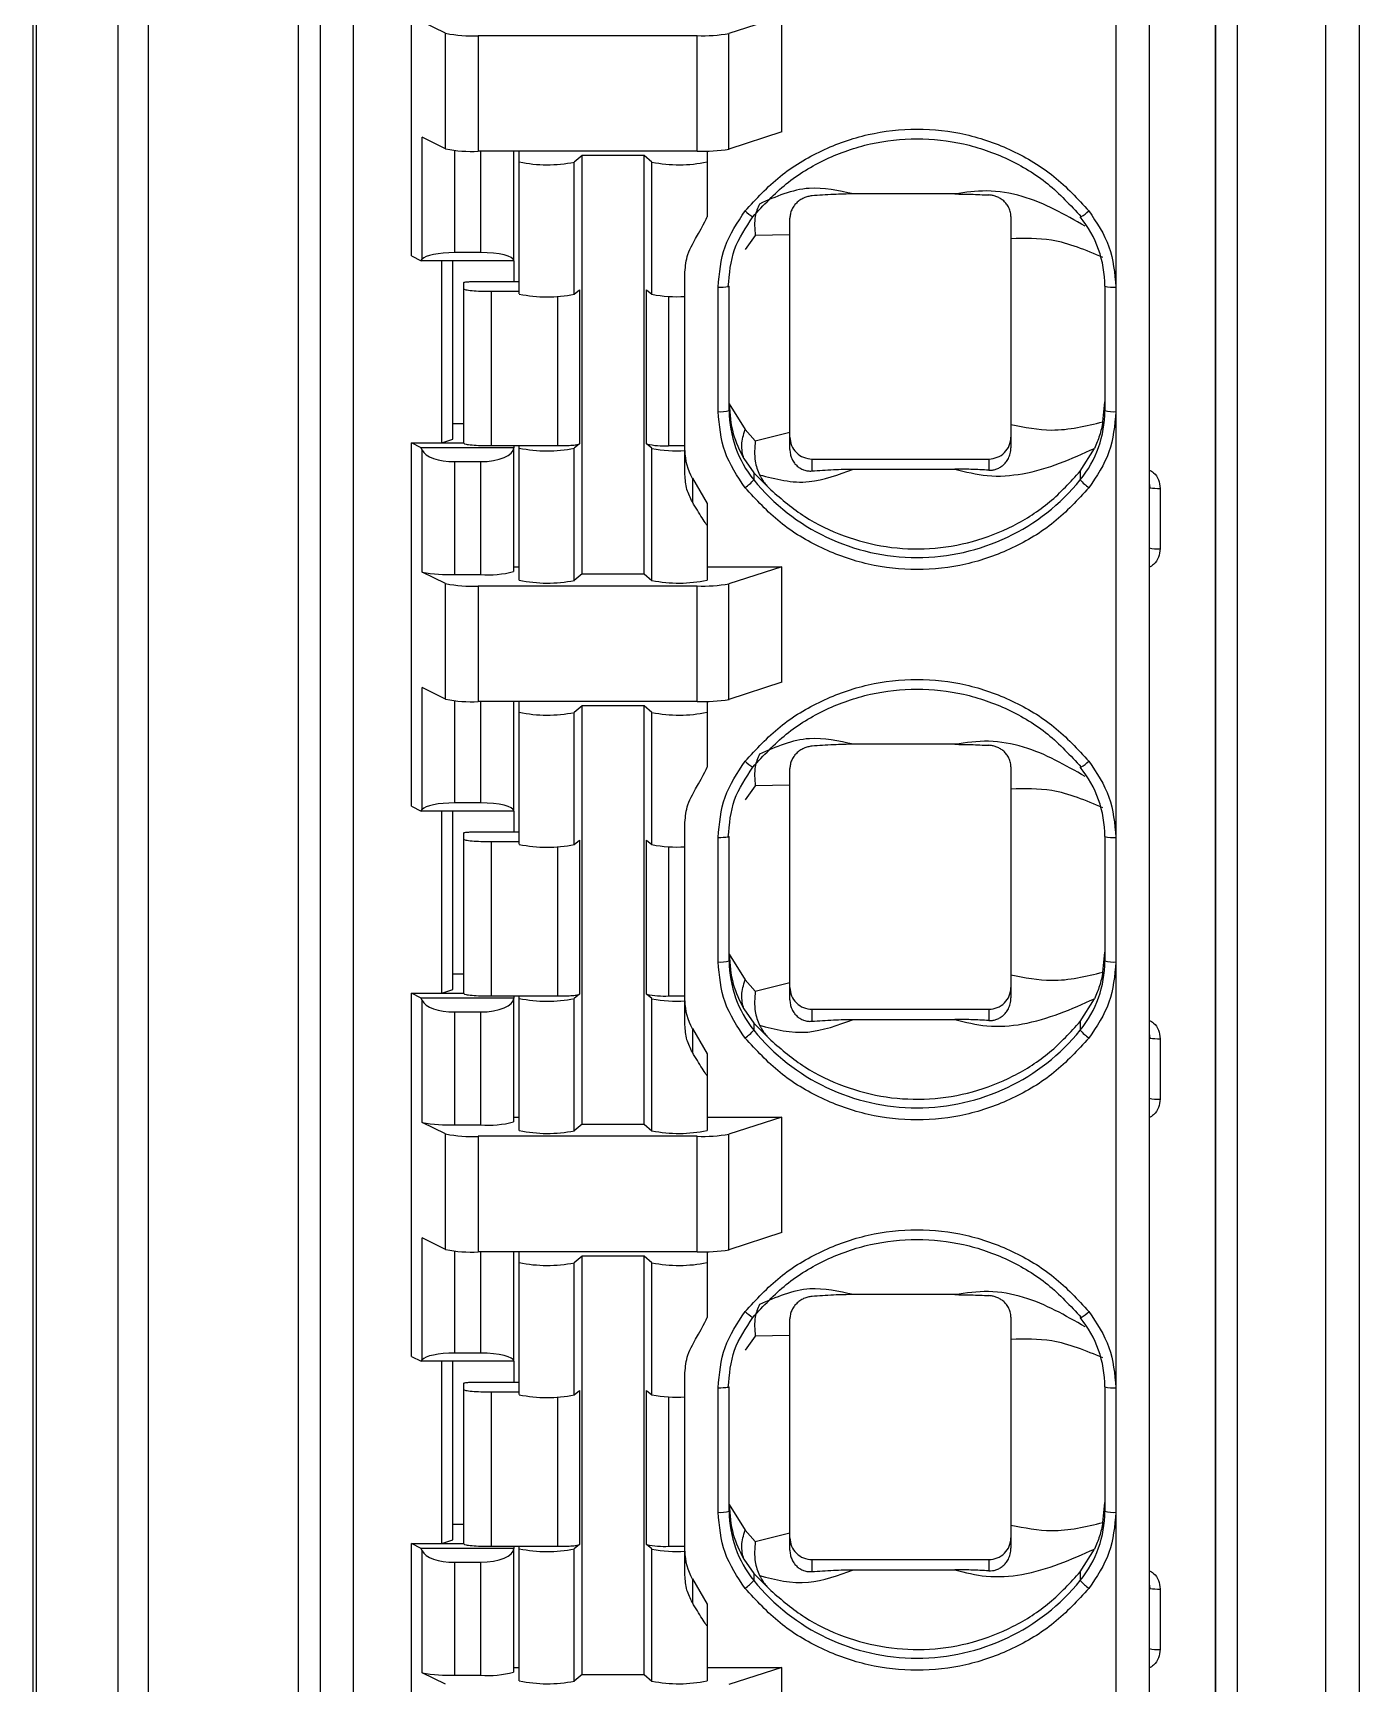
# Model space of a CAD drawing. Header units: millimetres. Extents: x 166 to 181, y 170 to 276.
# Drawn here: x 167.73 to 179.73, y 198.9 to 213.85 of the extents above; entities that cross this region are included whole.
import ezdxf

# ---------------------------------------------------------------- set-up
doc = ezdxf.new("R2010")
doc.units = ezdxf.units.MM

msp = doc.modelspace()

# ---------------------------------------------------------------- linework, layer by layer
at = {"color": 7, "linetype": 'Continuous', "lineweight": 25}
for p, q in [((167.729, 174.917), (167.729, 240.638)), ((167.757, 240.627), (167.757, 174.906)), ((170.129, 240.474), (170.129, 172.474)), ((179.729, 224.387), (179.729, 174.731)), ((178.629, 174.252), (178.629, 224.187)), ((178.429, 174.932), (178.429, 224.045)), ((170.329, 178.682), (170.329, 218.43)), ((170.629, 178.656), (170.629, 218.404)), ((177.829, 218.43), (177.829, 178.682)), ((168.77, 215.344), (168.77, 172.474)), ((177.529, 215.4), (177.529, 211.546)), ((168.498, 172.474), (168.498, 215.203)), ((171.154, 211.829), (171.154, 215.116)), ((174.504, 213.996), (174.027, 213.841)), ((174.504, 212.95), (174.504, 213.996)), ((171.463, 213.843), (171.251, 213.948)), ((171.463, 212.797), (171.463, 213.843)), ((174.027, 212.795), (174.027, 213.841)), ((173.738, 213.821), (171.758, 213.821)), ((171.758, 213.821), (171.758, 212.775)), ((173.738, 212.775), (173.738, 213.821)), ((174.504, 212.95), (174.027, 212.795)), ((171.251, 211.798), (171.251, 212.902)), ((171.463, 212.797), (171.251, 212.902)), ((173.738, 212.775), (171.758, 212.775)), ((172.079, 211.785), (172.079, 212.775)), ((172.129, 212.679), (172.129, 212.775)), ((172.129, 211.484), (172.129, 212.679)), ((172.698, 212.736), (172.627, 212.677)), ((172.627, 211.481), (172.627, 212.677)), ((173.259, 212.736), (172.698, 212.736)), ((172.698, 208.95), (172.698, 212.736)), ((173.33, 212.677), (173.259, 212.736)), ((173.259, 208.95), (173.259, 212.736)), ((173.33, 211.481), (173.33, 212.677)), ((173.829, 212.777), (173.829, 212.679)), ((173.829, 212.679), (173.829, 212.181)), ((176.072, 212.389), (175.154, 212.389)), ((174.265, 212.013), (174.173, 211.887)), ((174.579, 212.02), (174.265, 212.013)), ((174.579, 210.232), (174.579, 212.02)), ((176.579, 211.984), (176.579, 210.303)), ((171.154, 211.829), (171.242, 211.785)), ((171.242, 211.785), (171.251, 211.798)), ((172.079, 211.785), (171.242, 211.785)), ((171.429, 210.136), (171.429, 211.785)), ((171.529, 210.17), (171.529, 211.785)), ((171.779, 211.859), (171.546, 211.859)), ((172.079, 211.785), (172.079, 211.597)), ((171.729, 211.597), (172.129, 211.597)), ((173.629, 211.462), (173.629, 211.681)), ((171.629, 211.527), (171.629, 211.588)), ((171.629, 210.132), (171.629, 211.527)), ((172.129, 211.505), (171.879, 211.505)), ((171.879, 210.111), (171.879, 211.505)), ((172.627, 211.481), (172.675, 211.521)), ((172.675, 211.521), (172.675, 210.126)), ((173.282, 210.126), (173.282, 211.521)), ((173.282, 211.521), (173.33, 211.481)), ((173.629, 210.111), (173.629, 211.462)), ((173.929, 210.419), (173.929, 211.546)), ((174.029, 210.427), (174.029, 211.555)), ((177.429, 211.555), (177.429, 210.427)), ((177.529, 211.546), (177.529, 210.419)), ((174.029, 210.488), (174.029, 210.488)), ((174.029, 210.488), (174.173, 210.256)), ((177.412, 210.326), (177.429, 210.506)), ((177.529, 210.419), (177.529, 206.565)), ((171.529, 210.31), (171.629, 210.31)), ((174.173, 210.256), (174.265, 210.155)), ((171.154, 206.848), (171.154, 210.136)), ((171.242, 210.092), (171.154, 210.136)), ((171.154, 210.136), (171.429, 210.136)), ((171.429, 210.136), (171.529, 210.17)), ((171.429, 210.136), (171.629, 210.136)), ((171.879, 210.111), (172.129, 210.111)), ((172.079, 210.111), (172.079, 210.092)), ((172.129, 210.089), (172.129, 210.111)), ((172.129, 210.111), (172.476, 210.111)), ((172.675, 210.126), (172.627, 210.087)), ((173.33, 210.087), (173.282, 210.126)), ((173.481, 210.111), (173.629, 210.111)), ((173.629, 210.067), (173.629, 210.111)), ((174.265, 210.155), (174.579, 210.232)), ((171.251, 210.07), (171.242, 210.092)), ((172.079, 210.092), (171.242, 210.092)), ((171.251, 208.967), (171.251, 210.07)), ((171.546, 209.966), (171.779, 209.966)), ((171.546, 208.945), (171.546, 209.966)), ((171.779, 209.966), (171.779, 208.945)), ((172.079, 208.971), (172.079, 210.092)), ((172.129, 208.893), (172.129, 210.089)), ((172.627, 208.891), (172.627, 210.087)), ((173.33, 208.891), (173.33, 210.087)), ((173.629, 209.849), (173.629, 210.067)), ((174.161, 209.995), (174.251, 209.864)), ((174.779, 209.882), (174.779, 209.99)), ((174.779, 209.99), (176.379, 209.99)), ((176.379, 209.99), (176.379, 209.889)), ((177.206, 209.88), (177.335, 210.086)), ((173.696, 209.817), (173.696, 209.602)), ((173.696, 209.817), (173.829, 209.588)), ((174.251, 209.864), (174.251, 209.801)), ((174.251, 209.864), (174.405, 209.711)), ((175.154, 209.898), (176.072, 209.898)), ((177.206, 209.88), (177.206, 209.801)), ((177.829, 209.77), (177.836, 209.73)), ((177.929, 209.724), (177.929, 209.177)), ((173.829, 209.588), (173.829, 209.392)), ((173.829, 209.392), (173.829, 208.893)), ((171.463, 208.862), (171.251, 208.967)), ((171.546, 208.945), (171.779, 208.945)), ((172.079, 209.015), (172.129, 209.015)), ((172.698, 208.95), (172.627, 208.891)), ((172.698, 208.95), (173.259, 208.95)), ((173.259, 208.95), (173.33, 208.891)), ((173.829, 209.015), (174.504, 209.015)), ((174.504, 209.015), (174.027, 208.86)), ((174.504, 207.969), (174.504, 209.015)), ((171.463, 207.816), (171.463, 208.862)), ((171.758, 208.84), (171.758, 207.794)), ((173.738, 208.84), (171.758, 208.84)), ((173.738, 207.794), (173.738, 208.84)), ((174.027, 207.814), (174.027, 208.86)), ((171.251, 206.817), (171.251, 207.921)), ((171.463, 207.816), (171.251, 207.921)), ((174.504, 207.969), (174.027, 207.814)), ((173.738, 207.794), (171.758, 207.794)), ((172.079, 206.804), (172.079, 207.794)), ((172.129, 207.698), (172.129, 207.794)), ((172.698, 207.755), (172.627, 207.696)), ((173.259, 207.755), (172.698, 207.755)), ((172.698, 203.969), (172.698, 207.755)), ((173.33, 207.696), (173.259, 207.755)), ((173.259, 203.969), (173.259, 207.755)), ((173.829, 207.796), (173.829, 207.698)), ((172.129, 206.503), (172.129, 207.698)), ((172.627, 206.5), (172.627, 207.696)), ((173.33, 206.5), (173.33, 207.696)), ((173.829, 207.698), (173.829, 207.2)), ((176.072, 207.408), (175.154, 207.408)), ((174.265, 207.032), (174.173, 206.906)), ((174.579, 207.039), (174.265, 207.032)), ((174.579, 205.252), (174.579, 207.039)), ((176.579, 207.003), (176.579, 205.322)), ((171.154, 206.848), (171.242, 206.804)), ((171.242, 206.804), (171.251, 206.817)), ((171.779, 206.878), (171.546, 206.878)), ((172.079, 206.804), (171.242, 206.804)), ((171.429, 205.155), (171.429, 206.804)), ((171.529, 205.189), (171.529, 206.804)), ((172.079, 206.804), (172.079, 206.616)), ((173.629, 206.481), (173.629, 206.7)), ((171.629, 206.546), (171.629, 206.607)), ((171.629, 205.151), (171.629, 206.546)), ((171.729, 206.616), (172.129, 206.616)), ((171.879, 205.13), (171.879, 206.524)), ((172.129, 206.524), (171.879, 206.524)), ((172.627, 206.5), (172.675, 206.54)), ((172.675, 206.54), (172.675, 205.145)), ((173.282, 205.145), (173.282, 206.54)), ((173.282, 206.54), (173.33, 206.5)), ((173.929, 205.438), (173.929, 206.565)), ((174.029, 205.446), (174.029, 206.574)), ((177.429, 206.574), (177.429, 205.446)), ((177.529, 206.565), (177.529, 205.438)), ((173.629, 205.13), (173.629, 206.481)), ((174.029, 205.507), (174.029, 205.507)), ((174.029, 205.507), (174.173, 205.275)), ((177.412, 205.345), (177.429, 205.525)), ((171.529, 205.329), (171.629, 205.329)), ((177.529, 205.438), (177.529, 201.584)), ((171.429, 205.155), (171.529, 205.189)), ((174.173, 205.275), (174.265, 205.174)), ((174.265, 205.174), (174.579, 205.252)), ((171.154, 201.867), (171.154, 205.155)), ((171.242, 205.111), (171.154, 205.155)), ((171.154, 205.155), (171.429, 205.155)), ((171.251, 205.089), (171.242, 205.111)), ((172.079, 205.111), (171.242, 205.111)), ((171.251, 203.986), (171.251, 205.089)), ((171.429, 205.155), (171.629, 205.155)), ((171.879, 205.13), (172.129, 205.13)), ((172.079, 205.13), (172.079, 205.111)), ((172.079, 203.99), (172.079, 205.111)), ((172.129, 205.108), (172.129, 205.13)), ((172.129, 205.13), (172.476, 205.13)), ((172.129, 203.912), (172.129, 205.108)), ((172.675, 205.145), (172.627, 205.106)), ((172.627, 203.91), (172.627, 205.106)), ((173.33, 205.106), (173.282, 205.145)), ((173.33, 203.91), (173.33, 205.106)), ((173.481, 205.13), (173.629, 205.13)), ((173.629, 205.087), (173.629, 205.13)), ((173.629, 204.868), (173.629, 205.087)), ((177.206, 204.899), (177.335, 205.105)), ((171.546, 204.985), (171.779, 204.985)), ((171.546, 203.964), (171.546, 204.985)), ((171.779, 204.985), (171.779, 203.964)), ((174.161, 205.014), (174.251, 204.883)), ((174.251, 204.883), (174.251, 204.82)), ((174.251, 204.883), (174.405, 204.73)), ((174.779, 204.901), (174.779, 205.009)), ((174.779, 205.009), (176.379, 205.009)), ((175.154, 204.917), (176.072, 204.917)), ((176.379, 205.009), (176.379, 204.908)), ((177.206, 204.899), (177.206, 204.82)), ((173.696, 204.836), (173.696, 204.621)), ((173.696, 204.836), (173.829, 204.607)), ((177.829, 204.789), (177.836, 204.749)), ((177.929, 204.743), (177.929, 204.196)), ((173.829, 204.607), (173.829, 204.411)), ((173.829, 204.411), (173.829, 203.912)), ((171.463, 203.881), (171.251, 203.986)), ((172.079, 204.034), (172.129, 204.034)), ((173.829, 204.034), (174.504, 204.034)), ((174.504, 204.034), (174.027, 203.879)), ((174.504, 202.988), (174.504, 204.034)), ((171.463, 202.835), (171.463, 203.881)), ((171.546, 203.964), (171.779, 203.964)), ((173.738, 203.86), (171.758, 203.86)), ((171.758, 203.86), (171.758, 202.814)), ((172.698, 203.969), (172.627, 203.91)), ((172.698, 203.969), (173.259, 203.969)), ((173.259, 203.969), (173.33, 203.91)), ((173.738, 202.814), (173.738, 203.86)), ((174.027, 202.833), (174.027, 203.879)), ((171.251, 201.836), (171.251, 202.94)), ((171.463, 202.835), (171.251, 202.94)), ((174.504, 202.988), (174.027, 202.833)), ((173.738, 202.814), (171.758, 202.814)), ((172.079, 201.824), (172.079, 202.814)), ((172.129, 202.717), (172.129, 202.814)), ((173.829, 202.815), (173.829, 202.717)), ((172.129, 201.522), (172.129, 202.717)), ((172.698, 202.774), (172.627, 202.715)), ((172.627, 201.519), (172.627, 202.715)), ((173.259, 202.774), (172.698, 202.774)), ((172.698, 198.988), (172.698, 202.774)), ((173.33, 202.715), (173.259, 202.774)), ((173.259, 198.988), (173.259, 202.774)), ((173.33, 201.519), (173.33, 202.715)), ((173.829, 202.717), (173.829, 202.219)), ((176.072, 202.427), (175.154, 202.427)), ((174.265, 202.051), (174.173, 201.925)), ((174.579, 202.058), (174.265, 202.051)), ((174.579, 200.271), (174.579, 202.058)), ((171.779, 201.897), (171.546, 201.897)), ((176.579, 202.022), (176.579, 200.341)), ((171.154, 201.867), (171.242, 201.824)), ((171.242, 201.824), (171.251, 201.836)), ((172.079, 201.824), (171.242, 201.824)), ((171.429, 200.174), (171.429, 201.824)), ((171.529, 200.208), (171.529, 201.824)), ((172.079, 201.824), (172.079, 201.635)), ((171.629, 201.565), (171.629, 201.626)), ((171.729, 201.635), (172.129, 201.635)), ((173.629, 201.5), (173.629, 201.719)), ((173.929, 200.457), (173.929, 201.584)), ((174.029, 200.466), (174.029, 201.593)), ((177.429, 201.593), (177.429, 200.466)), ((177.529, 201.584), (177.529, 200.457)), ((171.629, 200.17), (171.629, 201.565)), ((171.879, 200.149), (171.879, 201.543)), ((172.129, 201.543), (171.879, 201.543)), ((172.627, 201.519), (172.675, 201.559)), ((172.675, 201.559), (172.675, 200.164)), ((173.282, 200.164), (173.282, 201.559)), ((173.282, 201.559), (173.33, 201.519)), ((173.629, 200.149), (173.629, 201.5)), ((177.412, 200.364), (177.429, 200.544)), ((174.029, 200.527), (174.029, 200.526)), ((174.029, 200.526), (174.173, 200.294)), ((177.529, 200.457), (177.529, 196.603)), ((171.529, 200.348), (171.629, 200.348)), ((174.173, 200.294), (174.265, 200.193)), ((174.265, 200.193), (174.579, 200.271)), ((171.154, 196.886), (171.154, 200.174)), ((171.242, 200.13), (171.154, 200.174)), ((171.154, 200.174), (171.429, 200.174)), ((171.251, 200.108), (171.242, 200.13)), ((172.079, 200.13), (171.242, 200.13)), ((171.251, 199.005), (171.251, 200.108)), ((171.429, 200.174), (171.529, 200.208)), ((171.429, 200.174), (171.629, 200.174)), ((171.879, 200.149), (172.129, 200.149)), ((172.079, 200.149), (172.079, 200.13)), ((172.079, 199.009), (172.079, 200.13)), ((172.129, 200.127), (172.129, 200.149)), ((172.129, 200.149), (172.476, 200.149)), ((172.129, 198.931), (172.129, 200.127)), ((172.675, 200.164), (172.627, 200.125)), ((172.627, 198.929), (172.627, 200.125)), ((173.33, 200.125), (173.282, 200.164)), ((173.33, 198.929), (173.33, 200.125)), ((173.481, 200.149), (173.629, 200.149)), ((173.629, 200.106), (173.629, 200.149)), ((173.629, 199.887), (173.629, 200.106)), ((177.206, 199.918), (177.335, 200.124)), ((171.546, 200.004), (171.779, 200.004)), ((171.546, 198.983), (171.546, 200.004)), ((171.779, 200.004), (171.779, 198.983)), ((174.161, 200.033), (174.251, 199.902)), ((174.779, 199.92), (174.779, 200.028)), ((174.779, 200.028), (176.379, 200.028)), ((175.154, 199.936), (176.072, 199.936)), ((176.379, 200.028), (176.379, 199.927)), ((173.696, 199.855), (173.696, 199.64)), ((173.696, 199.855), (173.829, 199.626)), ((174.251, 199.902), (174.251, 199.839)), ((174.251, 199.902), (174.405, 199.749)), ((177.206, 199.918), (177.206, 199.839)), ((177.829, 199.808), (177.836, 199.768)), ((177.929, 199.763), (177.929, 199.215)), ((173.829, 199.626), (173.829, 199.43)), ((173.829, 199.43), (173.829, 198.931)), ((172.079, 199.053), (172.129, 199.053)), ((173.829, 199.053), (174.504, 199.053)), ((174.504, 199.053), (174.027, 198.898)), ((174.504, 198.007), (174.504, 199.053)), ((171.463, 198.9), (171.251, 199.005)), ((171.546, 198.983), (171.779, 198.983)), ((172.698, 198.988), (172.627, 198.929)), ((172.698, 198.988), (173.259, 198.988)), ((173.259, 198.988), (173.33, 198.929))]:
    msp.add_line(p, q, dxfattribs=at)
at = {"color": 8, "linetype": 'Continuous', "lineweight": 25}
for p, q in [((178.432, 175.843), (178.432, 224.187)), ((179.429, 174.704), (179.429, 224.187)), ((171.546, 211.859), (171.546, 212.783)), ((171.779, 212.775), (171.779, 211.859)), ((172.476, 211.463), (172.476, 210.111)), ((173.481, 211.463), (173.481, 210.111)), ((171.546, 206.878), (171.546, 207.802)), ((171.779, 207.794), (171.779, 206.878)), ((172.476, 206.482), (172.476, 205.13)), ((173.481, 206.482), (173.481, 205.13)), ((171.546, 201.897), (171.546, 202.821)), ((171.779, 202.814), (171.779, 201.897)), ((172.476, 201.502), (172.476, 200.149)), ((173.481, 201.502), (173.481, 200.149))]:
    msp.add_line(p, q, dxfattribs=at)
at = {"color": 7, "linetype": 'Continuous', "lineweight": 25, "flags": 128}
for points in [[(177.213, 212.182), (177.212, 212.182), (177.208, 212.18), (177.206, 212.181)], [(174.022, 211.551), (174.027, 211.553), (174.029, 211.555)], [(177.836, 209.73), (177.831, 209.731), (177.829, 209.733)], [(177.213, 207.201), (177.212, 207.201), (177.208, 207.199), (177.206, 207.2)], [(174.022, 206.57), (174.027, 206.572), (174.029, 206.574)], [(177.836, 204.749), (177.831, 204.751), (177.829, 204.752)], [(177.213, 202.22), (177.212, 202.22), (177.208, 202.218), (177.206, 202.219)], [(174.022, 201.589), (174.027, 201.591), (174.029, 201.593)], [(177.836, 199.768), (177.831, 199.77), (177.829, 199.771)]]:
    msp.add_lwpolyline(points, dxfattribs=at)
at = {"color": 7, "linetype": 'Continuous', "lineweight": 25}
for centre, radius, start, end in [((171.701, 215.068), 1.248, 258.9998, 272.6347), ((173.787, 215.261), 1.44, 268.0397, 279.6123), ((171.701, 214.022), 1.248, 259, 272.6345), ((173.787, 214.215), 1.44, 268.0396, 279.6127), ((172.384, 213.908), 1.255, 258.283, 281.1936), ((173.574, 213.908), 1.255, 258.8064, 281.717), ((176.435, 211.554), 0.994, 0.0126, 39.0673), ((172.384, 212.712), 1.255, 258.283, 281.1936), ((173.55, 212.581), 1.122, 258.682, 274.0086), ((177.504, 211.839), 0.294, 255.204, 274.8341), ((173.953, 210.712), 0.294, 265.167, 284.7959), ((175.023, 210.428), 0.994, 180.0126, 219.0673), ((176.435, 210.428), 0.994, 320.9327, 359.9874), ((177.504, 210.712), 0.294, 255.2041, 274.833), ((173.438, 210.841), 0.732, 257.6805, 273.3454), ((172.384, 211.318), 1.255, 258.2825, 281.194), ((173.55, 211.186), 1.122, 258.6815, 274.009), ((174.125, 210.066), 0.497, 180.0061, 210.1033), ((173.909, 210.096), 0.451, 305.8069, 319.241), ((175.729, 211.002), 1.904, 219.1011, 320.8989), ((177.548, 210.096), 0.451, 220.7589, 234.1932), ((177.904, 209.47), 0.294, 255.2041, 274.8341), ((171.489, 210.192), 1.248, 259.0005, 272.6343), ((171.853, 209.825), 0.883, 265.1665, 284.7954), ((171.701, 210.087), 1.248, 259.0002, 272.6342), ((172.384, 210.122), 1.255, 258.2825, 281.194), ((173.574, 210.122), 1.255, 258.806, 281.7175), ((173.787, 210.28), 1.44, 268.0398, 279.6125), ((171.701, 209.041), 1.248, 259.0005, 272.6343), ((173.787, 209.234), 1.44, 268.0397, 279.6123), ((172.384, 208.927), 1.255, 258.2825, 281.194), ((173.574, 208.927), 1.255, 258.806, 281.7175), ((176.435, 206.573), 0.994, 0.0126, 39.0673), ((177.504, 206.858), 0.294, 255.2027, 274.8355), ((172.384, 207.731), 1.255, 258.2826, 281.1938), ((173.55, 207.6), 1.122, 258.6822, 274.0083), ((173.953, 205.731), 0.294, 265.1646, 284.7973), ((175.023, 205.447), 0.994, 180.0125, 219.0674), ((176.435, 205.447), 0.994, 320.9326, 359.9875), ((177.504, 205.731), 0.294, 255.2027, 274.8355), ((172.384, 206.337), 1.255, 258.2821, 281.1943), ((173.439, 205.861), 0.732, 257.6819, 273.3439), ((173.55, 206.205), 1.122, 258.6817, 274.0088), ((174.125, 205.085), 0.497, 180.0064, 210.103), ((173.909, 205.115), 0.451, 305.8048, 319.2431), ((175.729, 206.021), 1.904, 219.101, 320.899), ((177.548, 205.115), 0.451, 220.7568, 234.1953), ((177.904, 204.489), 0.294, 255.2027, 274.8354), ((171.489, 205.211), 1.248, 259.0005, 272.634), ((171.853, 204.844), 0.883, 265.167, 284.7949), ((171.701, 205.106), 1.248, 259.001, 272.6334), ((172.384, 205.141), 1.255, 258.283, 281.1938), ((173.574, 205.141), 1.255, 258.8062, 281.717), ((173.787, 205.299), 1.44, 268.0395, 279.6132), ((171.701, 204.06), 1.248, 259.0005, 272.634), ((173.787, 204.253), 1.44, 268.0402, 279.6118), ((172.384, 203.946), 1.255, 258.2821, 281.1943), ((173.574, 203.946), 1.255, 258.8057, 281.7179), ((176.435, 201.592), 0.994, 0.0126, 39.0672), ((177.504, 201.877), 0.294, 255.2027, 274.8355), ((172.384, 202.75), 1.255, 258.2826, 281.1942), ((173.55, 202.619), 1.121, 258.6813, 274.0093), ((173.953, 200.75), 0.294, 265.1673, 284.7946), ((175.023, 200.466), 0.994, 180.0127, 219.0673), ((176.435, 200.466), 0.994, 320.9327, 359.9873), ((177.504, 200.75), 0.294, 255.2054, 274.8328), ((172.384, 201.356), 1.255, 258.283, 281.1934), ((173.439, 200.88), 0.732, 257.6819, 273.3439), ((173.55, 201.224), 1.122, 258.6822, 274.0083), ((174.125, 200.104), 0.497, 180.0059, 210.1035), ((173.909, 200.134), 0.451, 305.8048, 319.2431), ((175.729, 201.04), 1.904, 219.1012, 320.8988), ((177.548, 200.134), 0.451, 220.7568, 234.1953), ((177.904, 199.508), 0.294, 255.2054, 274.8327), ((171.489, 200.23), 1.248, 259.0005, 272.634), ((171.853, 199.863), 0.883, 265.1667, 284.7958), ((172.384, 200.16), 1.255, 258.283, 281.1938), ((173.574, 200.16), 1.255, 258.8062, 281.717)]:
    msp.add_arc(centre, radius, start, end, dxfattribs=at)
at = {"color": 8, "linetype": 'Continuous', "lineweight": 25}
for centre, radius, start, end in [((174.598, 212.741), 0.661, 229.9816, 237.6522), ((176.859, 212.741), 0.661, 302.3479, 310.0183), ((173.947, 212.029), 0.484, 267.8605, 278.8929), ((177.911, 210.21), 0.486, 261.1884, 272.1248), ((174.598, 207.76), 0.661, 229.982, 237.6527), ((176.859, 207.76), 0.661, 302.3473, 310.0179), ((173.947, 207.047), 0.482, 267.8447, 278.9087), ((177.911, 205.235), 0.492, 261.2544, 272.0588), ((174.598, 202.779), 0.661, 229.9839, 237.6499), ((176.859, 202.779), 0.662, 302.3502, 310.016), ((173.947, 202.066), 0.482, 267.8447, 278.9087), ((177.911, 200.254), 0.492, 261.2532, 272.0623)]:
    msp.add_arc(centre, radius, start, end, dxfattribs=at)
at = {"color": 7, "linetype": 'Continuous', "lineweight": 25}
for centre, major_axis, ratio, start_param, end_param in [((173.579, 211.75), (0.25, 0.432), 0.021882, 5.161418, 6.245374), ((171.546, 211.785), (0.3, 0), 0.244909, 1.570796, 2.96706), ((171.779, 211.785), (0.3, 0), 0.244909, 0, 1.570796), ((171.546, 210.092), (0.3, 0), 0.419221, 3.316126, 4.712389), ((171.779, 210.092), (0.3, 0), 0.419221, 4.712389, 6.283185), ((173.579, 206.769), (0.25, 0.432), 0.021882, 5.161418, 6.245374), ((171.546, 206.804), (0.3, 0), 0.244909, 1.570796, 2.96706), ((171.779, 206.804), (0.3, 0), 0.244909, 0, 1.570796), ((171.546, 205.111), (0.3, 0), 0.419221, 3.316126, 4.712389), ((171.779, 205.111), (0.3, 0), 0.419221, 4.712389, 6.283185), ((173.579, 201.788), (0.25, 0.432), 0.021882, 5.161418, 6.245374), ((171.546, 201.824), (0.3, 0), 0.244909, 1.570796, 2.96706), ((171.779, 201.824), (0.3, 0), 0.244909, 0, 1.570796), ((171.546, 200.13), (0.3, 0), 0.419221, 3.316126, 4.712389), ((171.779, 200.13), (0.3, 0), 0.419221, 4.712389, 6.283185)]:
    msp.add_ellipse(centre, major_axis=major_axis, ratio=ratio, start_param=start_param, end_param=end_param, dxfattribs=at)
for points, knots in [([(174.173, 212.235), (174.274, 212.344), (174.475, 212.563), (174.861, 212.794), (175.283, 212.943), (175.729, 212.991), (176.175, 212.943), (176.596, 212.794), (176.982, 212.563), (177.184, 212.344), (177.284, 212.235)], [0, 0, 0, 0, 0.125038, 0.249996, 0.374921, 0.499998, 0.624923, 0.75, 0.874885, 1, 1, 1, 1]), ([(174.244, 212.183), (174.34, 212.287), (174.533, 212.495), (174.9, 212.717), (175.303, 212.857), (175.729, 212.904), (176.154, 212.857), (176.557, 212.717), (176.925, 212.495), (177.117, 212.287), (177.213, 212.183)], [0, 0, 0, 0, 0.125, 0.25, 0.375, 0.5, 0.625, 0.75, 0.875, 1, 1, 1, 1]), ([(175.154, 212.389), (175.019, 212.418), (174.721, 212.484), (174.45, 212.364), (174.302, 212.298)], [0, 0, 0, 0, 0.454616, 1, 1, 1, 1]), ([(174.779, 212.372), (174.766, 212.37), (174.742, 212.367), (174.704, 212.354), (174.668, 212.334), (174.637, 212.308), (174.612, 212.278), (174.593, 212.244), (174.581, 212.206), (174.579, 212.181), (174.579, 212.169)], [0, 0, 0, 0, 0.147662, 0.282278, 0.406943, 0.525552, 0.635761, 0.749832, 0.870479, 1, 1, 1, 1]), ([(175.154, 212.389), (175.124, 212.389), (175.062, 212.388), (174.928, 212.383), (174.841, 212.377), (174.779, 212.372)], [0, 0, 0, 0, 0.206677, 0.436285, 1, 1, 1, 1]), ([(176.072, 212.389), (176.121, 212.388), (176.23, 212.387), (176.326, 212.382), (176.379, 212.38)], [0, 0, 0, 0, 0.444315, 1, 1, 1, 1]), ([(176.579, 212.184), (176.578, 212.2), (176.575, 212.23), (176.558, 212.271), (176.535, 212.305), (176.508, 212.332), (176.477, 212.353), (176.444, 212.367), (176.41, 212.377), (176.389, 212.379), (176.379, 212.38)], [0, 0, 0, 0, 0.170491, 0.321796, 0.454667, 0.570211, 0.681119, 0.787257, 0.892291, 1, 1, 1, 1]), ([(173.929, 211.546), (173.94, 211.671), (173.962, 211.922), (174.103, 212.13), (174.173, 212.235)], [0, 0, 0, 0, 0.5, 1, 1, 1, 1]), ([(174.302, 212.298), (174.287, 212.262), (174.251, 212.177), (174.26, 212.073), (174.265, 212.013)], [0, 0, 0, 0, 0.4262842, 1, 1, 1, 1]), ([(177.284, 212.235), (177.355, 212.13), (177.495, 211.922), (177.518, 211.671), (177.529, 211.546)], [0, 0, 0, 0, 0.5, 1, 1, 1, 1]), ([(174.021, 211.551), (174.031, 211.666), (174.051, 211.895), (174.18, 212.087), (174.244, 212.183)], [0, 0, 0, 0, 0.499883, 1, 1, 1, 1]), ([(174.579, 212.02), (174.579, 212.045), (174.579, 212.098), (174.579, 212.145), (174.579, 212.169)], [0, 0, 0, 0, 0.483941, 1, 1, 1, 1]), ([(176.579, 212.184), (176.579, 212.153), (176.579, 212.091), (176.579, 212.019), (176.579, 211.984)], [0, 0, 0, 0, 0.513039, 1, 1, 1, 1]), ([(173.629, 211.681), (173.633, 211.736), (173.641, 211.824), (173.681, 211.902), (173.696, 211.932)], [0, 0, 0, 0, 0.617969, 1, 1, 1, 1]), ([(177.412, 211.815), (177.258, 211.88), (176.983, 211.994), (176.702, 211.987), (176.579, 211.984)], [0, 0, 0, 0, 0.56131, 1, 1, 1, 1]), ([(171.629, 211.588), (171.63, 211.589), (171.633, 211.592), (171.656, 211.594), (171.689, 211.596), (171.716, 211.597), (171.729, 211.597)], [0, 0, 0, 0, 0.250012, 0.499982, 0.749998, 1, 1, 1, 1]), ([(171.879, 211.505), (171.846, 211.506), (171.78, 211.506), (171.698, 211.511), (171.64, 211.519), (171.632, 211.524), (171.629, 211.527)], [0, 0, 0, 0, 0.250002, 0.500003, 0.749997, 1, 1, 1, 1]), ([(174.173, 209.73), (174.103, 209.834), (173.962, 210.043), (173.94, 210.294), (173.929, 210.419)], [0, 0, 0, 0, 0.5, 1, 1, 1, 1]), ([(174.029, 210.488), (174.035, 210.396), (174.048, 210.223), (174.124, 210.068), (174.161, 209.995)], [0, 0, 0, 0, 0.527311, 1, 1, 1, 1]), ([(177.529, 210.419), (177.518, 210.294), (177.495, 210.043), (177.355, 209.834), (177.284, 209.73)], [0, 0, 0, 0, 0.5, 1, 1, 1, 1]), ([(174.161, 209.995), (174.151, 210.036), (174.131, 210.116), (174.159, 210.209), (174.173, 210.256)], [0, 0, 0, 0, 0.4999961, 1, 1, 1, 1]), ([(176.579, 210.303), (176.702, 210.278), (176.983, 210.222), (177.258, 210.289), (177.412, 210.326)], [0, 0, 0, 0, 0.439272, 1, 1, 1, 1]), ([(176.579, 210.303), (176.579, 210.268), (176.579, 210.195), (176.579, 210.127), (176.579, 210.092)], [0, 0, 0, 0, 0.486965, 1, 1, 1, 1]), ([(177.412, 210.326), (177.403, 210.285), (177.385, 210.203), (177.351, 210.125), (177.335, 210.086)], [0, 0, 0, 0, 0.512135, 1, 1, 1, 1]), ([(171.629, 210.132), (171.632, 210.13), (171.64, 210.124), (171.698, 210.117), (171.78, 210.112), (171.846, 210.111), (171.879, 210.111)], [0, 0, 0, 0, 0.250003, 0.4999969, 0.7499976, 1, 1, 1, 1]), ([(172.476, 210.111), (172.501, 210.111), (172.55, 210.111), (172.613, 210.115), (172.66, 210.12), (172.67, 210.124), (172.675, 210.126)], [0, 0, 0, 0, 0.250001, 0.500008, 0.750001, 1, 1, 1, 1]), ([(174.265, 210.155), (174.26, 210.092), (174.251, 209.982), (174.287, 209.887), (174.302, 209.847)], [0, 0, 0, 0, 0.573714, 1, 1, 1, 1]), ([(174.579, 210.077), (174.579, 210.103), (174.579, 210.153), (174.579, 210.207), (174.579, 210.232)], [0, 0, 0, 0, 0.516064, 1, 1, 1, 1]), ([(174.579, 210.189), (174.582, 210.163), (174.588, 210.111), (174.634, 210.045), (174.7, 209.999), (174.752, 209.993), (174.779, 209.99)], [0, 0, 0, 0, 0.249999, 0.500001, 0.75, 1, 1, 1, 1]), ([(176.379, 209.99), (176.405, 209.993), (176.457, 209.999), (176.523, 210.045), (176.57, 210.111), (176.576, 210.163), (176.579, 210.189)], [0, 0, 0, 0, 0.25, 0.499999, 0.750001, 1, 1, 1, 1]), ([(174.579, 210.077), (174.579, 210.063), (174.581, 210.036), (174.593, 209.996), (174.612, 209.961), (174.637, 209.931), (174.668, 209.907), (174.704, 209.89), (174.742, 209.881), (174.766, 209.881), (174.779, 209.882)], [0, 0, 0, 0, 0.129534, 0.250184, 0.364252, 0.474461, 0.593083, 0.717763, 0.852361, 1, 1, 1, 1]), ([(176.072, 209.898), (176.169, 209.874), (176.371, 209.822), (176.827, 209.858), (177.127, 209.993), (177.335, 210.086)], [0, 0, 0, 0, 0.221073, 0.460351, 1, 1, 1, 1]), ([(176.379, 209.889), (176.389, 209.889), (176.41, 209.889), (176.444, 209.897), (176.477, 209.911), (176.508, 209.932), (176.535, 209.961), (176.558, 209.997), (176.575, 210.042), (176.578, 210.075), (176.579, 210.092)], [0, 0, 0, 0, 0.107638, 0.212588, 0.31862, 0.429391, 0.545023, 0.677976, 0.829386, 1, 1, 1, 1]), ([(173.696, 209.602), (173.677, 209.639), (173.638, 209.715), (173.632, 209.803), (173.629, 209.849)], [0, 0, 0, 0, 0.482082, 1, 1, 1, 1]), ([(174.302, 209.847), (174.45, 209.808), (174.721, 209.738), (175.019, 209.848), (175.154, 209.898)], [0, 0, 0, 0, 0.544742, 1, 1, 1, 1]), ([(174.302, 209.847), (174.314, 209.825), (174.341, 209.777), (174.382, 209.735), (174.406, 209.711)], [0, 0, 0, 0, 0.438573, 1, 1, 1, 1]), ([(174.405, 209.711), (174.505, 209.626), (174.705, 209.454), (175.064, 209.283), (175.448, 209.183), (175.844, 209.167), (176.236, 209.231), (176.604, 209.375), (176.94, 209.589), (177.118, 209.783), (177.206, 209.88)], [0, 0, 0, 0, 0.125, 0.25, 0.375, 0.5, 0.625, 0.75, 0.875, 1, 1, 1, 1]), ([(174.779, 209.882), (174.841, 209.886), (174.928, 209.893), (175.062, 209.898), (175.124, 209.898), (175.154, 209.898)], [0, 0, 0, 0, 0.563724, 0.793328, 1, 1, 1, 1]), ([(176.379, 209.889), (176.326, 209.892), (176.23, 209.897), (176.121, 209.898), (176.072, 209.898)], [0, 0, 0, 0, 0.55568, 1, 1, 1, 1]), ([(177.284, 209.73), (177.184, 209.621), (176.982, 209.402), (176.597, 209.171), (176.175, 209.022), (175.729, 208.974), (175.283, 209.022), (174.861, 209.171), (174.475, 209.402), (174.274, 209.621), (174.173, 209.73)], [0, 0, 0, 0, 0.1250384, 0.2499961, 0.374921, 0.499998, 0.624923, 0.7500001, 0.8748851, 1, 1, 1, 1]), ([(173.829, 209.392), (173.828, 209.391), (173.827, 209.391), (173.814, 209.409), (173.773, 209.473), (173.726, 209.55), (173.696, 209.602)], [0, 0, 0, 0, 0.1023301, 0.2128552, 0.476861, 1, 1, 1, 1]), ([(174.173, 207.254), (174.274, 207.363), (174.475, 207.582), (174.861, 207.813), (175.283, 207.962), (175.729, 208.01), (176.175, 207.962), (176.596, 207.813), (176.982, 207.582), (177.184, 207.363), (177.284, 207.254)], [0, 0, 0, 0, 0.125038, 0.249996, 0.374921, 0.499998, 0.624923, 0.75, 0.874885, 1, 1, 1, 1]), ([(174.244, 207.202), (174.34, 207.306), (174.533, 207.514), (174.9, 207.736), (175.303, 207.876), (175.729, 207.923), (176.154, 207.876), (176.557, 207.736), (176.925, 207.514), (177.117, 207.306), (177.213, 207.202)], [0, 0, 0, 0, 0.125, 0.25, 0.375, 0.5, 0.625, 0.75, 0.875, 1, 1, 1, 1]), ([(175.154, 207.408), (175.02, 207.437), (174.722, 207.503), (174.451, 207.383), (174.302, 207.318)], [0, 0, 0, 0, 0.451878, 1, 1, 1, 1]), ([(175.154, 207.408), (175.124, 207.408), (175.062, 207.407), (174.928, 207.402), (174.841, 207.396), (174.779, 207.391)], [0, 0, 0, 0, 0.206676, 0.436283, 1, 1, 1, 1]), ([(176.072, 207.408), (176.121, 207.407), (176.23, 207.406), (176.326, 207.401), (176.379, 207.399)], [0, 0, 0, 0, 0.444313, 1, 1, 1, 1]), ([(174.302, 207.318), (174.287, 207.281), (174.251, 207.196), (174.26, 207.092), (174.265, 207.032)], [0, 0, 0, 0, 0.426282, 1, 1, 1, 1]), ([(174.779, 207.391), (174.766, 207.389), (174.742, 207.386), (174.704, 207.373), (174.668, 207.353), (174.637, 207.327), (174.612, 207.297), (174.593, 207.263), (174.581, 207.225), (174.579, 207.201), (174.579, 207.188)], [0, 0, 0, 0, 0.147663, 0.282279, 0.406946, 0.525551, 0.63576, 0.749831, 0.870479, 1, 1, 1, 1]), ([(176.579, 207.204), (176.578, 207.219), (176.575, 207.249), (176.558, 207.29), (176.535, 207.324), (176.508, 207.351), (176.477, 207.372), (176.444, 207.386), (176.41, 207.396), (176.389, 207.398), (176.379, 207.399)], [0, 0, 0, 0, 0.170493, 0.321799, 0.454661, 0.57021, 0.681119, 0.787258, 0.892292, 1, 1, 1, 1]), ([(173.929, 206.565), (173.94, 206.69), (173.962, 206.941), (174.103, 207.149), (174.173, 207.254)], [0, 0, 0, 0, 0.4999997, 1, 1, 1, 1]), ([(174.021, 206.57), (174.031, 206.685), (174.051, 206.914), (174.18, 207.106), (174.244, 207.202)], [0, 0, 0, 0, 0.499884, 1, 1, 1, 1]), ([(174.579, 207.039), (174.579, 207.064), (174.579, 207.117), (174.579, 207.164), (174.579, 207.188)], [0, 0, 0, 0, 0.483931, 1, 1, 1, 1]), ([(176.579, 207.204), (176.579, 207.172), (176.579, 207.11), (176.579, 207.038), (176.579, 207.003)], [0, 0, 0, 0, 0.513042, 1, 1, 1, 1]), ([(177.284, 207.254), (177.355, 207.149), (177.495, 206.941), (177.518, 206.69), (177.529, 206.565)], [0, 0, 0, 0, 0.5, 1, 1, 1, 1]), ([(177.412, 206.834), (177.258, 206.899), (176.983, 207.013), (176.702, 207.006), (176.579, 207.003)], [0, 0, 0, 0, 0.559458, 1, 1, 1, 1]), ([(173.629, 206.7), (173.633, 206.755), (173.641, 206.843), (173.681, 206.921), (173.696, 206.951)], [0, 0, 0, 0, 0.617969, 1, 1, 1, 1]), ([(171.629, 206.607), (171.63, 206.608), (171.633, 206.611), (171.656, 206.613), (171.689, 206.615), (171.716, 206.616), (171.729, 206.616)], [0, 0, 0, 0, 0.250009, 0.500015, 0.750001, 1, 1, 1, 1]), ([(171.879, 206.524), (171.846, 206.525), (171.78, 206.525), (171.698, 206.53), (171.64, 206.538), (171.632, 206.543), (171.629, 206.546)], [0, 0, 0, 0, 0.2499996, 0.5000011, 0.7499959, 1, 1, 1, 1]), ([(174.029, 205.507), (174.035, 205.415), (174.048, 205.242), (174.124, 205.087), (174.161, 205.014)], [0, 0, 0, 0, 0.52731, 1, 1, 1, 1]), ([(174.173, 204.749), (174.103, 204.853), (173.962, 205.062), (173.94, 205.313), (173.929, 205.438)], [0, 0, 0, 0, 0.499999, 1, 1, 1, 1]), ([(176.579, 205.322), (176.702, 205.297), (176.983, 205.241), (177.258, 205.308), (177.412, 205.345)], [0, 0, 0, 0, 0.438848, 1, 1, 1, 1]), ([(176.579, 205.322), (176.579, 205.287), (176.579, 205.214), (176.579, 205.146), (176.579, 205.112)], [0, 0, 0, 0, 0.4869588, 1, 1, 1, 1]), ([(177.529, 205.438), (177.518, 205.313), (177.495, 205.062), (177.355, 204.853), (177.284, 204.749)], [0, 0, 0, 0, 0.500001, 1, 1, 1, 1]), ([(177.412, 205.345), (177.403, 205.304), (177.385, 205.222), (177.351, 205.144), (177.335, 205.105)], [0, 0, 0, 0, 0.512133, 1, 1, 1, 1]), ([(174.161, 205.014), (174.151, 205.055), (174.131, 205.136), (174.159, 205.228), (174.173, 205.275)], [0, 0, 0, 0, 0.4999972, 1, 1, 1, 1]), ([(174.265, 205.174), (174.26, 205.111), (174.251, 205.001), (174.287, 204.906), (174.302, 204.866)], [0, 0, 0, 0, 0.573717, 1, 1, 1, 1]), ([(174.579, 205.096), (174.579, 205.122), (174.579, 205.172), (174.579, 205.226), (174.579, 205.252)], [0, 0, 0, 0, 0.516057, 1, 1, 1, 1]), ([(174.579, 205.208), (174.582, 205.182), (174.588, 205.13), (174.634, 205.064), (174.7, 205.018), (174.752, 205.012), (174.779, 205.009)], [0, 0, 0, 0, 0.25, 0.499999, 0.749999, 1, 1, 1, 1]), ([(176.379, 205.009), (176.405, 205.012), (176.457, 205.018), (176.523, 205.064), (176.57, 205.13), (176.576, 205.182), (176.579, 205.208)], [0, 0, 0, 0, 0.250002, 0.500001, 0.75, 1, 1, 1, 1]), ([(171.629, 205.151), (171.632, 205.149), (171.64, 205.143), (171.698, 205.136), (171.78, 205.131), (171.846, 205.13), (171.879, 205.13)], [0, 0, 0, 0, 0.250003, 0.499997, 0.749998, 1, 1, 1, 1]), ([(172.476, 205.13), (172.501, 205.13), (172.55, 205.13), (172.613, 205.134), (172.66, 205.139), (172.67, 205.143), (172.675, 205.145)], [0, 0, 0, 0, 0.250002, 0.499994, 0.750004, 1, 1, 1, 1]), ([(174.579, 205.096), (174.579, 205.082), (174.581, 205.055), (174.593, 205.015), (174.612, 204.981), (174.637, 204.95), (174.668, 204.926), (174.704, 204.909), (174.742, 204.9), (174.766, 204.9), (174.779, 204.901)], [0, 0, 0, 0, 0.129535, 0.25018, 0.364246, 0.474455, 0.593076, 0.717753, 0.85235, 1, 1, 1, 1]), ([(176.072, 204.917), (176.168, 204.893), (176.369, 204.842), (176.825, 204.877), (177.126, 205.012), (177.335, 205.105)], [0, 0, 0, 0, 0.219156, 0.45877, 1, 1, 1, 1]), ([(176.379, 204.908), (176.389, 204.908), (176.41, 204.908), (176.444, 204.916), (176.477, 204.93), (176.508, 204.951), (176.535, 204.98), (176.558, 205.016), (176.575, 205.061), (176.578, 205.094), (176.579, 205.112)], [0, 0, 0, 0, 0.107638, 0.212589, 0.318622, 0.429394, 0.545027, 0.67798, 0.82939, 1, 1, 1, 1]), ([(173.696, 204.621), (173.677, 204.658), (173.638, 204.734), (173.632, 204.822), (173.629, 204.868)], [0, 0, 0, 0, 0.482079, 1, 1, 1, 1]), ([(174.302, 204.866), (174.445, 204.828), (174.716, 204.758), (175.014, 204.866), (175.154, 204.917)], [0, 0, 0, 0, 0.530524, 1, 1, 1, 1]), ([(174.405, 204.73), (174.505, 204.645), (174.705, 204.473), (175.064, 204.302), (175.448, 204.202), (175.844, 204.186), (176.236, 204.25), (176.604, 204.394), (176.94, 204.608), (177.118, 204.802), (177.206, 204.899)], [0, 0, 0, 0, 0.125, 0.25, 0.375, 0.5, 0.625, 0.75, 0.875, 1, 1, 1, 1]), ([(174.779, 204.901), (174.841, 204.905), (174.928, 204.912), (175.062, 204.917), (175.124, 204.917), (175.154, 204.917)], [0, 0, 0, 0, 0.563716, 0.793323, 1, 1, 1, 1]), ([(176.379, 204.908), (176.326, 204.911), (176.23, 204.916), (176.121, 204.917), (176.072, 204.917)], [0, 0, 0, 0, 0.555685, 1, 1, 1, 1]), ([(177.284, 204.749), (177.184, 204.64), (176.982, 204.421), (176.597, 204.19), (176.175, 204.041), (175.729, 203.993), (175.283, 204.041), (174.861, 204.19), (174.475, 204.421), (174.274, 204.64), (174.173, 204.749)], [0, 0, 0, 0, 0.1250385, 0.2499962, 0.374921, 0.499998, 0.624923, 0.7499999, 0.8748849, 1, 1, 1, 1]), ([(174.302, 204.866), (174.314, 204.844), (174.341, 204.796), (174.382, 204.754), (174.406, 204.73)], [0, 0, 0, 0, 0.43858, 1, 1, 1, 1]), ([(173.829, 204.411), (173.828, 204.41), (173.827, 204.41), (173.814, 204.428), (173.773, 204.492), (173.726, 204.569), (173.696, 204.621)], [0, 0, 0, 0, 0.102331, 0.212838, 0.476847, 1, 1, 1, 1]), ([(174.173, 202.273), (174.274, 202.382), (174.475, 202.601), (174.861, 202.832), (175.283, 202.981), (175.729, 203.029), (176.175, 202.981), (176.596, 202.832), (176.982, 202.601), (177.184, 202.382), (177.284, 202.273)], [0, 0, 0, 0, 0.1250385, 0.2499962, 0.3749211, 0.4999981, 0.6249229, 0.75, 0.8748849, 1, 1, 1, 1]), ([(174.244, 202.221), (174.34, 202.325), (174.533, 202.533), (174.9, 202.755), (175.303, 202.895), (175.729, 202.942), (176.154, 202.895), (176.557, 202.755), (176.925, 202.533), (177.117, 202.325), (177.213, 202.221)], [0, 0, 0, 0, 0.125, 0.25, 0.375, 0.5, 0.625, 0.75, 0.875, 1, 1, 1, 1]), ([(175.154, 202.427), (175.021, 202.456), (174.724, 202.522), (174.452, 202.403), (174.302, 202.337)], [0, 0, 0, 0, 0.447721, 1, 1, 1, 1]), ([(174.302, 202.337), (174.287, 202.3), (174.251, 202.215), (174.26, 202.111), (174.265, 202.051)], [0, 0, 0, 0, 0.426275, 1, 1, 1, 1]), ([(174.779, 202.41), (174.766, 202.409), (174.742, 202.405), (174.704, 202.392), (174.668, 202.372), (174.637, 202.346), (174.612, 202.316), (174.593, 202.282), (174.581, 202.244), (174.579, 202.22), (174.579, 202.207)], [0, 0, 0, 0, 0.147662, 0.282267, 0.40694, 0.525544, 0.635754, 0.749822, 0.870471, 1, 1, 1, 1]), ([(175.154, 202.427), (175.124, 202.427), (175.062, 202.426), (174.928, 202.421), (174.841, 202.415), (174.779, 202.41)], [0, 0, 0, 0, 0.206671, 0.436276, 1, 1, 1, 1]), ([(176.072, 202.427), (176.121, 202.426), (176.23, 202.425), (176.326, 202.42), (176.379, 202.418)], [0, 0, 0, 0, 0.444314, 1, 1, 1, 1]), ([(176.579, 202.223), (176.578, 202.238), (176.575, 202.268), (176.558, 202.31), (176.535, 202.343), (176.508, 202.37), (176.477, 202.391), (176.444, 202.405), (176.41, 202.415), (176.389, 202.417), (176.379, 202.418)], [0, 0, 0, 0, 0.1705008, 0.321807, 0.4546693, 0.5702145, 0.6811236, 0.7872612, 0.8922937, 1, 1, 1, 1]), ([(173.929, 201.584), (173.94, 201.709), (173.962, 201.96), (174.103, 202.168), (174.173, 202.273)], [0, 0, 0, 0, 0.500001, 1, 1, 1, 1]), ([(174.021, 201.589), (174.031, 201.704), (174.051, 201.933), (174.18, 202.125), (174.244, 202.221)], [0, 0, 0, 0, 0.499887, 1, 1, 1, 1]), ([(174.579, 202.058), (174.579, 202.083), (174.579, 202.136), (174.579, 202.183), (174.579, 202.207)], [0, 0, 0, 0, 0.483932, 1, 1, 1, 1]), ([(176.579, 202.223), (176.579, 202.191), (176.579, 202.129), (176.579, 202.057), (176.579, 202.022)], [0, 0, 0, 0, 0.51303, 1, 1, 1, 1]), ([(177.284, 202.273), (177.355, 202.168), (177.495, 201.96), (177.518, 201.709), (177.529, 201.584)], [0, 0, 0, 0, 0.499999, 1, 1, 1, 1]), ([(173.629, 201.719), (173.633, 201.774), (173.641, 201.862), (173.681, 201.94), (173.696, 201.97)], [0, 0, 0, 0, 0.617968, 1, 1, 1, 1]), ([(177.412, 201.854), (177.258, 201.918), (176.983, 202.032), (176.702, 202.025), (176.579, 202.022)], [0, 0, 0, 0, 0.559555, 1, 1, 1, 1]), ([(171.629, 201.626), (171.63, 201.627), (171.633, 201.63), (171.656, 201.632), (171.689, 201.634), (171.716, 201.635), (171.729, 201.635)], [0, 0, 0, 0, 0.250009, 0.500015, 0.750001, 1, 1, 1, 1]), ([(171.879, 201.543), (171.846, 201.544), (171.78, 201.544), (171.698, 201.549), (171.64, 201.557), (171.632, 201.562), (171.629, 201.565)], [0, 0, 0, 0, 0.2500004, 0.5000028, 0.7500142, 1, 1, 1, 1]), ([(174.173, 199.768), (174.103, 199.872), (173.962, 200.081), (173.94, 200.332), (173.929, 200.457)], [0, 0, 0, 0, 0.500001, 1, 1, 1, 1]), ([(174.029, 200.526), (174.035, 200.434), (174.048, 200.261), (174.124, 200.106), (174.161, 200.033)], [0, 0, 0, 0, 0.52731, 1, 1, 1, 1]), ([(177.529, 200.457), (177.518, 200.332), (177.495, 200.081), (177.355, 199.872), (177.284, 199.768)], [0, 0, 0, 0, 0.4999993, 1, 1, 1, 1]), ([(174.161, 200.033), (174.151, 200.074), (174.131, 200.155), (174.159, 200.247), (174.173, 200.294)], [0, 0, 0, 0, 0.4999972, 1, 1, 1, 1]), ([(174.579, 200.115), (174.579, 200.141), (174.579, 200.191), (174.579, 200.245), (174.579, 200.271)], [0, 0, 0, 0, 0.516068, 1, 1, 1, 1]), ([(176.579, 200.341), (176.702, 200.317), (176.983, 200.26), (177.258, 200.327), (177.412, 200.364)], [0, 0, 0, 0, 0.438142, 1, 1, 1, 1]), ([(176.579, 200.341), (176.579, 200.306), (176.579, 200.233), (176.579, 200.165), (176.579, 200.131)], [0, 0, 0, 0, 0.486964, 1, 1, 1, 1]), ([(177.412, 200.364), (177.403, 200.323), (177.385, 200.241), (177.351, 200.163), (177.335, 200.124)], [0, 0, 0, 0, 0.512134, 1, 1, 1, 1]), ([(171.629, 200.17), (171.632, 200.168), (171.64, 200.162), (171.698, 200.155), (171.78, 200.15), (171.846, 200.149), (171.879, 200.149)], [0, 0, 0, 0, 0.249986, 0.499997, 0.75, 1, 1, 1, 1]), ([(172.476, 200.149), (172.501, 200.149), (172.55, 200.149), (172.613, 200.153), (172.66, 200.158), (172.67, 200.162), (172.675, 200.164)], [0, 0, 0, 0, 0.249999, 0.499992, 0.750003, 1, 1, 1, 1]), ([(174.265, 200.193), (174.26, 200.13), (174.251, 200.02), (174.287, 199.925), (174.302, 199.885)], [0, 0, 0, 0, 0.57371, 1, 1, 1, 1]), ([(174.579, 200.227), (174.582, 200.201), (174.588, 200.149), (174.634, 200.083), (174.7, 200.037), (174.752, 200.031), (174.779, 200.028)], [0, 0, 0, 0, 0.250002, 0.500001, 0.75, 1, 1, 1, 1]), ([(174.579, 200.115), (174.579, 200.101), (174.581, 200.074), (174.593, 200.034), (174.612, 200), (174.637, 199.969), (174.668, 199.945), (174.704, 199.928), (174.742, 199.919), (174.766, 199.919), (174.779, 199.92)], [0, 0, 0, 0, 0.129531, 0.250179, 0.364246, 0.474455, 0.593082, 0.717752, 0.852362, 1, 1, 1, 1]), ([(176.072, 199.936), (176.166, 199.912), (176.365, 199.861), (176.821, 199.894), (177.124, 200.03), (177.335, 200.124)], [0, 0, 0, 0, 0.2141171, 0.4546293, 1, 1, 1, 1]), ([(176.379, 200.028), (176.405, 200.031), (176.457, 200.037), (176.523, 200.083), (176.57, 200.149), (176.576, 200.201), (176.579, 200.227)], [0, 0, 0, 0, 0.25, 0.499999, 0.749998, 1, 1, 1, 1]), ([(176.379, 199.927), (176.389, 199.927), (176.41, 199.927), (176.444, 199.935), (176.477, 199.949), (176.508, 199.97), (176.535, 199.999), (176.558, 200.035), (176.575, 200.08), (176.578, 200.113), (176.579, 200.131)], [0, 0, 0, 0, 0.107638, 0.212588, 0.318622, 0.429393, 0.545025, 0.677983, 0.829386, 1, 1, 1, 1]), ([(174.302, 199.885), (174.447, 199.847), (174.718, 199.777), (175.016, 199.886), (175.154, 199.936)], [0, 0, 0, 0, 0.537064, 1, 1, 1, 1]), ([(174.779, 199.92), (174.841, 199.924), (174.928, 199.931), (175.062, 199.936), (175.124, 199.936), (175.154, 199.936)], [0, 0, 0, 0, 0.563719, 0.793326, 1, 1, 1, 1]), ([(176.379, 199.927), (176.326, 199.93), (176.23, 199.935), (176.121, 199.936), (176.072, 199.936)], [0, 0, 0, 0, 0.555686, 1, 1, 1, 1]), ([(173.696, 199.64), (173.677, 199.677), (173.638, 199.753), (173.632, 199.841), (173.629, 199.887)], [0, 0, 0, 0, 0.482077, 1, 1, 1, 1]), ([(174.302, 199.885), (174.314, 199.863), (174.341, 199.815), (174.382, 199.773), (174.406, 199.749)], [0, 0, 0, 0, 0.438571, 1, 1, 1, 1]), ([(174.405, 199.749), (174.505, 199.664), (174.705, 199.492), (175.064, 199.321), (175.448, 199.222), (175.844, 199.205), (176.236, 199.269), (176.604, 199.413), (176.94, 199.627), (177.118, 199.821), (177.206, 199.918)], [0, 0, 0, 0, 0.1250002, 0.2500001, 0.3750001, 0.5000002, 0.6250001, 0.7500002, 0.8750002, 1, 1, 1, 1]), ([(173.829, 199.43), (173.828, 199.429), (173.827, 199.429), (173.814, 199.447), (173.773, 199.511), (173.726, 199.588), (173.696, 199.64)], [0, 0, 0, 0, 0.1023321, 0.2128404, 0.4768511, 1, 1, 1, 1]), ([(177.284, 199.768), (177.184, 199.659), (176.982, 199.44), (176.597, 199.209), (176.175, 199.06), (175.729, 199.012), (175.283, 199.06), (174.861, 199.209), (174.475, 199.44), (174.274, 199.659), (174.173, 199.768)], [0, 0, 0, 0, 0.1250385, 0.2499963, 0.374921, 0.499998, 0.6249229, 0.7499999, 0.8748849, 1, 1, 1, 1])]:
    msp.add_open_spline(points, degree=3, knots=knots, dxfattribs=at)
at = {"color": 8, "linetype": 'Continuous', "lineweight": 25}
for points, knots in [([(177.251, 212.096), (177.068, 212.202), (176.792, 212.36), (176.367, 212.432), (176.167, 212.403), (176.072, 212.389)], [0, 0, 0, 0, 0.508981, 0.767186, 1, 1, 1, 1]), ([(177.829, 209.893), (177.843, 209.885), (177.88, 209.863), (177.92, 209.803), (177.926, 209.751), (177.929, 209.724)], [0, 0, 0, 0, 0.242293, 0.617846, 1, 1, 1, 1]), ([(177.929, 209.177), (177.926, 209.151), (177.92, 209.099), (177.88, 209.038), (177.843, 209.016), (177.829, 209.008)], [0, 0, 0, 0, 0.3794379, 0.7571231, 1, 1, 1, 1]), ([(177.25, 207.116), (177.072, 207.219), (176.802, 207.374), (176.378, 207.452), (176.173, 207.422), (176.072, 207.408)], [0, 0, 0, 0, 0.49757, 0.752776, 1, 1, 1, 1]), ([(177.829, 204.912), (177.843, 204.904), (177.88, 204.882), (177.92, 204.822), (177.926, 204.77), (177.929, 204.743)], [0, 0, 0, 0, 0.24229, 0.617839, 1, 1, 1, 1]), ([(177.929, 204.196), (177.926, 204.17), (177.92, 204.118), (177.88, 204.057), (177.843, 204.035), (177.829, 204.027)], [0, 0, 0, 0, 0.379438, 0.757123, 1, 1, 1, 1]), ([(177.25, 202.135), (177.072, 202.238), (176.802, 202.394), (176.378, 202.471), (176.173, 202.441), (176.072, 202.427)], [0, 0, 0, 0, 0.497967, 0.753268, 1, 1, 1, 1]), ([(177.829, 199.931), (177.843, 199.923), (177.88, 199.901), (177.92, 199.841), (177.926, 199.789), (177.929, 199.763)], [0, 0, 0, 0, 0.24229, 0.61785, 1, 1, 1, 1]), ([(177.929, 199.215), (177.926, 199.189), (177.92, 199.137), (177.88, 199.076), (177.843, 199.054), (177.829, 199.046)], [0, 0, 0, 0, 0.3794281, 0.7571217, 1, 1, 1, 1])]:
    msp.add_open_spline(points, degree=3, knots=knots, dxfattribs=at)

doc.saveas('drawing.dxf')
